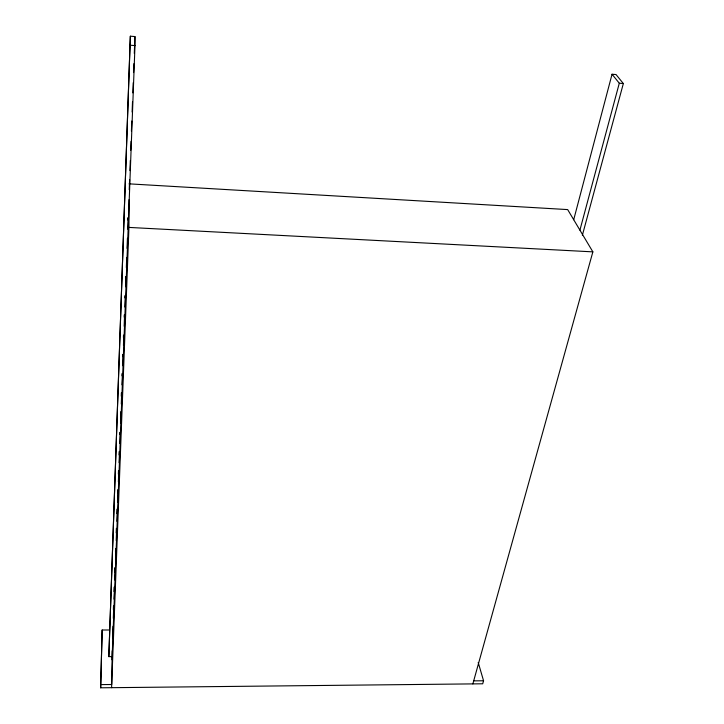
<?xml version="1.0" encoding="UTF-8"?>
<svg xmlns="http://www.w3.org/2000/svg" width="724" height="724" viewBox="0 0 724 724"><rect width="100%" height="100%" fill="white"/><g stroke="black" fill="none" stroke-linecap="round" stroke-linejoin="round"><path stroke-width="1.09" d="M112.175 656.614L108.835 656.632L130.347 36.2L134.926 36.562L134.981 45.594L112.057 659.772M111.587 687.682L128.944 227.417L129.053 199.625M112.202 650.795L111.704 684.506L100.754 684.614L100.654 687.8L482.7 683.791L483.56 680.768L478.202 662.46M108.835 656.632L130.347 36.2M100.654 687.8L102.156 630.007L109.478 629.989M100.754 684.614L102.156 630.007M113.36 609.653L113.487 606.26M114.03 591.58L114.202 587.064M114.745 572.376L114.908 567.86M115.496 552.05L115.623 548.665M116.202 532.846L116.374 528.33M116.917 513.651L117.08 509.135M117.668 493.316L117.795 489.931M118.374 474.12L118.501 470.727M119.089 454.916L119.207 451.532M119.84 434.59L119.922 432.328M120.546 415.386L120.673 412.001M121.261 396.191L121.379 392.797M122.012 375.856L122.094 373.602M122.718 356.661L122.799 354.398M123.424 337.456L123.514 335.194M124.184 317.13L124.266 314.868M124.89 297.926L124.971 295.663M125.596 278.722L125.686 276.468M127.768 219.996L127.858 217.734M112.564 638.631L113.025 626.224M113.315 618.332L113.777 605.925M114.03 599.155L114.492 586.757M114.736 579.987L115.197 567.58M115.496 559.688L115.912 548.403M116.211 540.511L116.627 529.235M116.917 521.334L117.378 508.936M117.632 502.166L118.093 489.759M118.383 481.867L118.808 470.582M119.098 462.69L119.514 451.414M119.813 443.513L120.229 432.237M120.564 423.214L120.98 411.938M121.279 404.046L121.695 392.761M121.985 384.869L122.41 373.593M122.7 365.692L123.116 354.416M123.451 345.393L123.831 335.239M124.166 326.216L124.582 314.94M124.881 307.048L125.297 295.772M125.632 286.749L126.012 276.595M126.347 267.572L126.718 257.418M127.062 248.395L127.433 238.25M127.768 229.227L128.193 217.951M129.234 189.76L129.614 179.615M129.949 170.611L130.32 160.466M130.7 150.33L131.035 141.316M131.415 131.18L131.786 121.044M132.121 112.03L132.501 101.894M132.836 92.88L133.207 82.744M133.587 72.608L133.922 63.594M134.302 53.458L134.926 36.562M573.707 219.716L612.042 74.237L616.034 74.554L623.346 83.55L582.368 235.264M579.915 230.132L619.291 83.233L612.042 74.237M472.853 683.899L592.865 251.862L567.67 209.589L129.107 183.851M473.695 680.868L483.56 680.768M128.944 227.417L592.865 251.862M130.329 45.232L134.981 45.594M619.291 83.233L623.346 83.55"/></g></svg>
